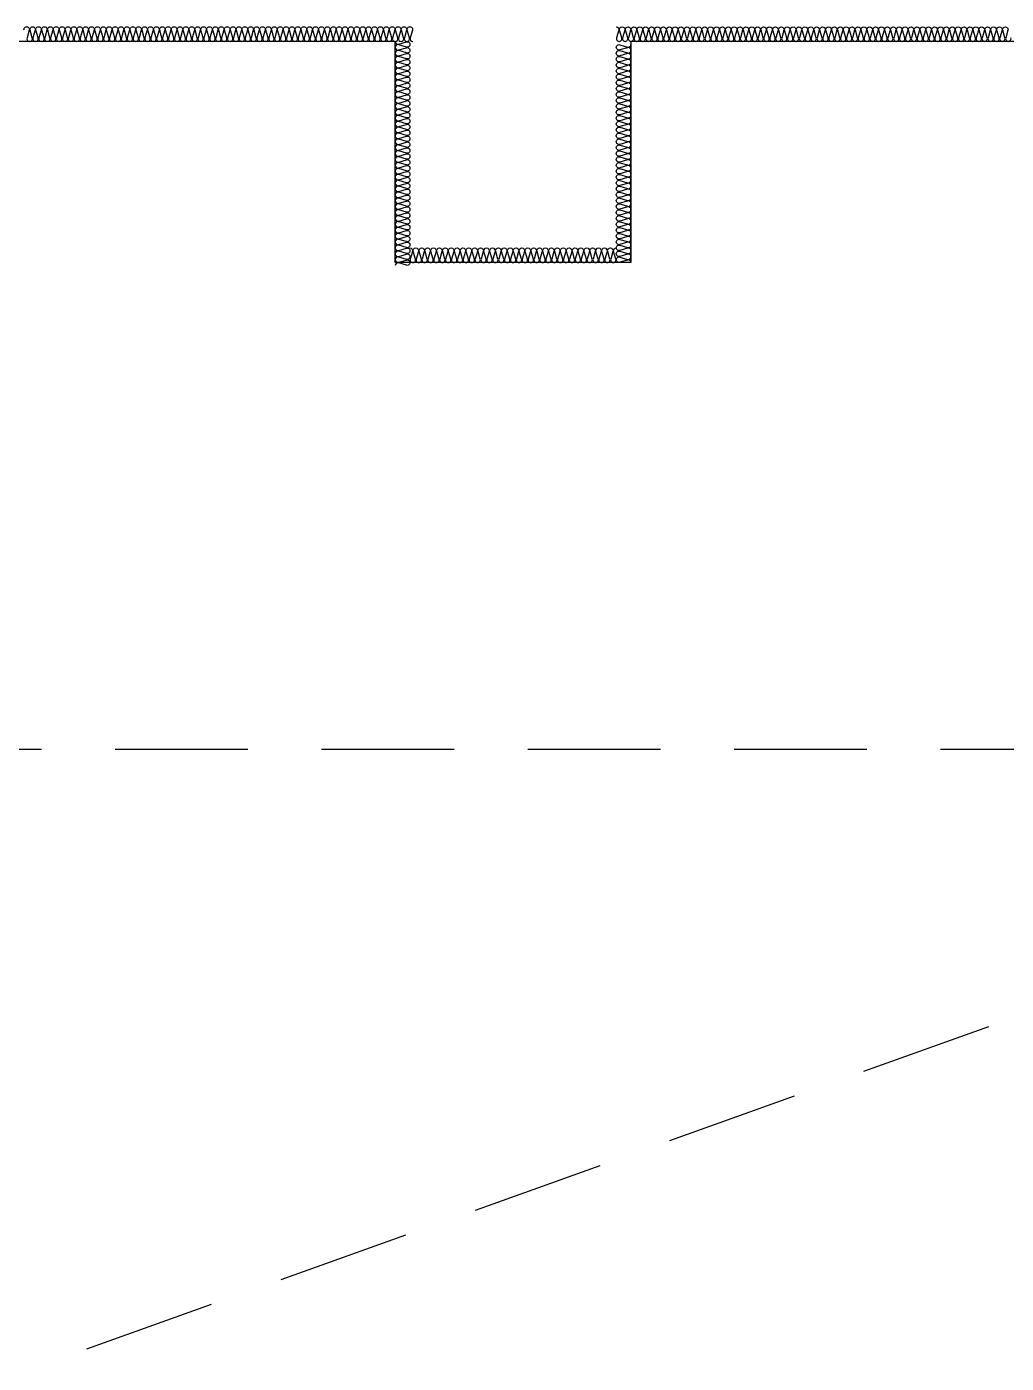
# Model space of a CAD drawing. Header units: millimetres. Extents: x 19868 to 801382, y -4805 to 85279.
# Drawn here: x 311088 to 314411, y 37446 to 41979 of the extents above; entities that cross this region are included whole.
import ezdxf

# ---------------------------------------------------------------- set-up
doc = ezdxf.new("R2010")
doc.units = ezdxf.units.MM
doc.header["$LTSCALE"] = 250
doc.linetypes.add('HID', pattern=[2.8, 1.8, -1])
doc.layers.add('A-ELE-8', color=8, linetype='Continuous')
doc.layers.add('ISL', color=251, linetype='Continuous')

# ---------------------------------------------------------------- blocks, each defined once
blk = doc.blocks.new('A$Cfc53eec5')
at = {"layer": 'A-ELE-8', "linetype": 'HID'}
blk.add_line((16100, 4600), (2100, -400), dxfattribs=at)
blk.add_lwpolyline([(16100, 4600), (16100, -400), (2100, -400), (2100, 4600)], close=True, dxfattribs=at)

msp = doc.modelspace()

# ---------------------------------------------------------------- linework, layer by layer
at = {"layer": 'ISL'}
for p, q in [((312338.2, 41928.9), (302038.2, 41928.9)), ((312338.2, 41178.9), (312338.2, 41928.9)), ((324238.2, 41928.9), (313138.2, 41928.9)), ((313138.2, 41928.9), (313138.2, 41178.9)), ((313138.2, 41178.9), (312338.2, 41178.9))]:
    msp.add_line(p, q, dxfattribs=at)
for points in [[(311079.4, 41966.8, -1.372593), (311097, 41966.8), (311089.4, 41941.1, 0.509267), (311098.2, 41928.9, 0.509267), (311107, 41941.1), (311099.4, 41966.8, -1.372593), (311117, 41966.8), (311109.4, 41941.1, 0.509267), (311118.2, 41928.9, 0.509267), (311127, 41941.1), (311119.4, 41966.8, -1.372593), (311137, 41966.8), (311129.4, 41941.1, 0.509267), (311138.2, 41928.9, 0.509267), (311147, 41941.1), (311139.4, 41966.8, -1.372593), (311157, 41966.8), (311149.4, 41941.1, 0.509267), (311158.2, 41928.9, 0.509267), (311167, 41941.1), (311159.4, 41966.8, -1.372593), (311177, 41966.8), (311169.4, 41941.1, 0.509267), (311178.2, 41928.9, 0.509267), (311187, 41941.1), (311179.4, 41966.8, -1.372593), (311197, 41966.8), (311189.4, 41941.1, 0.509267), (311198.2, 41928.9, 0.509267), (311207, 41941.1), (311199.4, 41966.8, -1.372593), (311217, 41966.8), (311209.4, 41941.1, 0.509267), (311218.2, 41928.9, 0.509267), (311227, 41941.1), (311219.4, 41966.8, -1.372593), (311237, 41966.8), (311229.4, 41941.1, 0.509267), (311238.2, 41928.9, 0.509267), (311247, 41941.1), (311239.4, 41966.8, -1.372593), (311257, 41966.8), (311249.4, 41941.1, 0.509267), (311258.2, 41928.9, 0.509267), (311267, 41941.1), (311259.4, 41966.8, -1.372593), (311277, 41966.8), (311269.4, 41941.1, 0.509267), (311278.2, 41928.9, 0.509267), (311287, 41941.1), (311279.4, 41966.8, -1.372593), (311297, 41966.8), (311289.4, 41941.1, 0.509267), (311298.2, 41928.9, 0.509267), (311307, 41941.1), (311299.4, 41966.8, -1.372593), (311317, 41966.8), (311309.4, 41941.1, 0.509267), (311318.2, 41928.9, 0.509267), (311327, 41941.1), (311319.4, 41966.8, -1.372593), (311337, 41966.8), (311329.4, 41941.1, 0.509267), (311338.2, 41928.9, 0.509267), (311347, 41941.1), (311339.4, 41966.8, -1.372593), (311357, 41966.8), (311349.4, 41941.1, 0.509267), (311358.2, 41928.9, 0.509267), (311367, 41941.1), (311359.4, 41966.8, -1.372593), (311377, 41966.8), (311369.4, 41941.1, 0.509267), (311378.2, 41928.9, 0.509267), (311387, 41941.1), (311379.4, 41966.8, -1.372593), (311397, 41966.8), (311389.4, 41941.1, 0.509267), (311398.2, 41928.9, 0.509267), (311407, 41941.1), (311399.4, 41966.8, -1.372593), (311417, 41966.8), (311409.4, 41941.1, 0.509267), (311418.2, 41928.9, 0.509267), (311427, 41941.1), (311419.4, 41966.8, -1.372593), (311437, 41966.8), (311429.4, 41941.1, 0.509267), (311438.2, 41928.9, 0.509267), (311447, 41941.1), (311439.4, 41966.8, -1.372593), (311457, 41966.8), (311449.4, 41941.1, 0.509267), (311458.2, 41928.9, 0.509267), (311467, 41941.1), (311459.4, 41966.8, -1.372593), (311477, 41966.8), (311469.4, 41941.1, 0.509267), (311478.2, 41928.9, 0.509267), (311487, 41941.1), (311479.4, 41966.8, -1.372593), (311497, 41966.8), (311489.4, 41941.1, 0.509267), (311498.2, 41928.9, 0.509267), (311507, 41941.1), (311499.4, 41966.8, -1.372593), (311517, 41966.8), (311509.4, 41941.1, 0.509267), (311518.2, 41928.9, 0.509267), (311527, 41941.1), (311519.4, 41966.8, -1.372593), (311537, 41966.8), (311529.4, 41941.1, 0.509267), (311538.2, 41928.9, 0.509267), (311547, 41941.1), (311539.4, 41966.8, -1.372593), (311557, 41966.8), (311549.4, 41941.1, 0.509267), (311558.2, 41928.9, 0.509267), (311567, 41941.1), (311559.4, 41966.8, -1.372593), (311577, 41966.8), (311569.4, 41941.1, 0.509267), (311578.2, 41928.9, 0.509267), (311587, 41941.1), (311579.4, 41966.8, -1.372593), (311597, 41966.8), (311589.4, 41941.1, 0.509267), (311598.2, 41928.9, 0.509267), (311607, 41941.1), (311599.4, 41966.8, -1.372593), (311617, 41966.8), (311609.4, 41941.1, 0.509267), (311618.2, 41928.9, 0.509267), (311627, 41941.1), (311619.4, 41966.8, -1.372593), (311637, 41966.8), (311629.4, 41941.1, 0.509267), (311638.2, 41928.9, 0.509267), (311647, 41941.1), (311639.4, 41966.8, -1.372593), (311657, 41966.8), (311649.4, 41941.1, 0.509267), (311658.2, 41928.9, 0.509267), (311667, 41941.1), (311659.4, 41966.8, -1.372593), (311677, 41966.8), (311669.4, 41941.1, 0.509267), (311678.2, 41928.9, 0.509267), (311687, 41941.1), (311679.4, 41966.8, -1.372593), (311697, 41966.8), (311689.4, 41941.1, 0.509267), (311698.2, 41928.9, 0.509267), (311707, 41941.1), (311699.4, 41966.8, -1.372593), (311717, 41966.8), (311709.4, 41941.1, 0.509267), (311718.2, 41928.9, 0.509267), (311727, 41941.1), (311719.4, 41966.8, -1.372593), (311737, 41966.8), (311729.4, 41941.1, 0.509267), (311738.2, 41928.9, 0.509267), (311747, 41941.1), (311739.4, 41966.8, -1.372593), (311757, 41966.8), (311749.4, 41941.1, 0.509267), (311758.2, 41928.9, 0.509267), (311767, 41941.1), (311759.4, 41966.8, -1.372593), (311777, 41966.8), (311769.4, 41941.1, 0.509267), (311778.2, 41928.9, 0.509267), (311787, 41941.1), (311779.4, 41966.8, -1.372593), (311797, 41966.8), (311789.4, 41941.1, 0.509267), (311798.2, 41928.9, 0.509267), (311807, 41941.1), (311799.4, 41966.8, -1.372593), (311817, 41966.8), (311809.4, 41941.1, 0.509267), (311818.2, 41928.9, 0.509267), (311827, 41941.1), (311819.4, 41966.8, -1.372593), (311837, 41966.8), (311829.4, 41941.1, 0.509267), (311838.2, 41928.9, 0.509267), (311847, 41941.1), (311839.4, 41966.8, -1.372593), (311857, 41966.8), (311849.4, 41941.1, 0.509267), (311858.2, 41928.9, 0.509267), (311867, 41941.1), (311859.4, 41966.8, -1.372593), (311877, 41966.8), (311869.4, 41941.1, 0.509267), (311878.2, 41928.9, 0.509267), (311887, 41941.1), (311879.4, 41966.8, -1.372593), (311897, 41966.8), (311889.4, 41941.1, 0.509267), (311898.2, 41928.9, 0.509267), (311907, 41941.1), (311899.4, 41966.8, -1.372593), (311917, 41966.8), (311909.4, 41941.1, 0.509267), (311918.2, 41928.9, 0.509267), (311927, 41941.1), (311919.4, 41966.8, -1.372593), (311937, 41966.8), (311929.4, 41941.1, 0.509267), (311938.2, 41928.9, 0.509267), (311947, 41941.1), (311939.4, 41966.8, -1.372593), (311957, 41966.8), (311949.4, 41941.1, 0.509267), (311958.2, 41928.9, 0.509267), (311967, 41941.1), (311959.4, 41966.8, -1.372593), (311977, 41966.8), (311969.4, 41941.1, 0.509267), (311978.2, 41928.9, 0.509267), (311987, 41941.1), (311979.4, 41966.8, -1.372593), (311997, 41966.8), (311989.4, 41941.1, 0.509267), (311998.2, 41928.9, 0.509267), (312007, 41941.1), (311999.4, 41966.8, -1.372593), (312017, 41966.8), (312009.4, 41941.1, 0.509267), (312018.2, 41928.9, 0.509267), (312027, 41941.1), (312019.4, 41966.8, -1.372593), (312037, 41966.8), (312029.4, 41941.1, 0.509267), (312038.2, 41928.9, 0.509267), (312047, 41941.1), (312039.4, 41966.8, -1.372593), (312057, 41966.8), (312049.4, 41941.1, 0.509267), (312058.2, 41928.9, 0.509267), (312067, 41941.1), (312059.4, 41966.8, -1.372593), (312077, 41966.8), (312069.4, 41941.1, 0.509267), (312078.2, 41928.9, 0.509267), (312087, 41941.1), (312079.4, 41966.8, -1.372593), (312097, 41966.8), (312089.4, 41941.1, 0.509267), (312098.2, 41928.9, 0.509267), (312107, 41941.1), (312099.4, 41966.8, -1.372593), (312117, 41966.8), (312109.4, 41941.1, 0.509267), (312118.2, 41928.9, 0.509267), (312127, 41941.1), (312119.4, 41966.8, -1.372593), (312137, 41966.8), (312129.4, 41941.1, 0.509267), (312138.2, 41928.9, 0.509267), (312147, 41941.1), (312139.4, 41966.8, -1.372593), (312157, 41966.8), (312149.4, 41941.1, 0.509267), (312158.2, 41928.9, 0.509267), (312167, 41941.1), (312159.4, 41966.8, -1.372593), (312177, 41966.8), (312169.4, 41941.1, 0.509267), (312178.2, 41928.9, 0.509267), (312187, 41941.1), (312179.4, 41966.8, -1.372593), (312197, 41966.8), (312189.4, 41941.1, 0.509267), (312198.2, 41928.9, 0.509267), (312207, 41941.1), (312199.4, 41966.8, -1.372593), (312217, 41966.8), (312209.4, 41941.1, 0.509267), (312218.2, 41928.9, 0.509267), (312227, 41941.1), (312219.4, 41966.8, -1.372593), (312237, 41966.8), (312229.4, 41941.1, 0.509267), (312238.2, 41928.9, 0.509267), (312247, 41941.1), (312239.4, 41966.8, -1.372593), (312257, 41966.8), (312249.4, 41941.1, 0.509267), (312258.2, 41928.9, 0.509267), (312267, 41941.1), (312259.4, 41966.8, -1.372593), (312277, 41966.8), (312269.4, 41941.1, 0.509267), (312278.2, 41928.9, 0.509267), (312287, 41941.1), (312279.4, 41966.8, -1.372593), (312297, 41966.8), (312289.4, 41941.1, 0.509267), (312298.2, 41928.9, 0.509267), (312307, 41941.1), (312299.4, 41966.8, -1.372593), (312317, 41966.8), (312309.4, 41941.1, 0.509267), (312318.2, 41928.9, 0.509267), (312327, 41941.1), (312319.4, 41966.8, -1.372593), (312337, 41966.8), (312329.4, 41941.1, 0.509267), (312338.2, 41928.9, 0.509267), (312347, 41941.1), (312339.4, 41966.8, -1.372593), (312357, 41966.8), (312349.4, 41941.1, 0.509267), (312358.2, 41928.9, 0.509267), (312367, 41941.1), (312359.4, 41966.8, -1.372593), (312377, 41966.8), (312369.4, 41941.1, 0.509267), (312378.2, 41928.9, 0.509267), (312387, 41941.1), (312379.4, 41966.8, -1.372593), (312397, 41966.8), (312389.4, 41941.1, 0.509267), (312398.2, 41928.9)], [(313088.2, 41978.9, -0.509267), (313097, 41966.8), (313089.4, 41941.1, 1.372593), (313107, 41941.1), (313099.4, 41966.8, -0.509267), (313108.2, 41978.9, -0.509267), (313117, 41966.8), (313109.4, 41941.1, 1.372593), (313127, 41941.1), (313119.4, 41966.8, -0.509267), (313128.2, 41978.9, -0.509267), (313137, 41966.8), (313129.4, 41941.1, 1.372593), (313147, 41941.1), (313139.4, 41966.8, -0.509267), (313148.2, 41978.9, -0.509267), (313157, 41966.8), (313149.4, 41941.1, 1.372593), (313167, 41941.1), (313159.4, 41966.8, -0.509267), (313168.2, 41978.9, -0.509267), (313177, 41966.8), (313169.4, 41941.1, 1.372593), (313187, 41941.1), (313179.4, 41966.8, -0.509267), (313188.2, 41978.9, -0.509267), (313197, 41966.8), (313189.4, 41941.1, 1.372593), (313207, 41941.1), (313199.4, 41966.8, -0.509267), (313208.2, 41978.9, -0.509267), (313217, 41966.8), (313209.4, 41941.1, 1.372593), (313227, 41941.1), (313219.4, 41966.8, -0.509267), (313228.2, 41978.9, -0.509267), (313237, 41966.8), (313229.4, 41941.1, 1.372593), (313247, 41941.1), (313239.4, 41966.8, -0.509267), (313248.2, 41978.9, -0.509267), (313257, 41966.8), (313249.4, 41941.1, 1.372593), (313267, 41941.1), (313259.4, 41966.8, -0.509267), (313268.2, 41978.9, -0.509267), (313277, 41966.8), (313269.4, 41941.1, 1.372593), (313287, 41941.1), (313279.4, 41966.8, -0.509267), (313288.2, 41978.9, -0.509267), (313297, 41966.8), (313289.4, 41941.1, 1.372593), (313307, 41941.1), (313299.4, 41966.8, -0.509267), (313308.2, 41978.9, -0.509267), (313317, 41966.8), (313309.4, 41941.1, 1.372593), (313327, 41941.1), (313319.4, 41966.8, -0.509267), (313328.2, 41978.9, -0.509267), (313337, 41966.8), (313329.4, 41941.1, 1.372593), (313347, 41941.1), (313339.4, 41966.8, -0.509267), (313348.2, 41978.9, -0.509267), (313357, 41966.8), (313349.4, 41941.1, 1.372593), (313367, 41941.1), (313359.4, 41966.8, -0.509267), (313368.2, 41978.9, -0.509267), (313377, 41966.8), (313369.4, 41941.1, 1.372593), (313387, 41941.1), (313379.4, 41966.8, -0.509267), (313388.2, 41978.9, -0.509267), (313397, 41966.8), (313389.4, 41941.1, 1.372593), (313407, 41941.1), (313399.4, 41966.8, -0.509267), (313408.2, 41978.9, -0.509267), (313417, 41966.8), (313409.4, 41941.1, 1.372593), (313427, 41941.1), (313419.4, 41966.8, -0.509267), (313428.2, 41978.9, -0.509267), (313437, 41966.8), (313429.4, 41941.1, 1.372593), (313447, 41941.1), (313439.4, 41966.8, -0.509267), (313448.2, 41978.9, -0.509267), (313457, 41966.8), (313449.4, 41941.1, 1.372593), (313467, 41941.1), (313459.4, 41966.8, -0.509267), (313468.2, 41978.9, -0.509267), (313477, 41966.8), (313469.4, 41941.1, 1.372593), (313487, 41941.1), (313479.4, 41966.8, -0.509267), (313488.2, 41978.9, -0.509267), (313497, 41966.8), (313489.4, 41941.1, 1.372593), (313507, 41941.1), (313499.4, 41966.8, -0.509267), (313508.2, 41978.9, -0.509267), (313517, 41966.8), (313509.4, 41941.1, 1.372593), (313527, 41941.1), (313519.4, 41966.8, -0.509267), (313528.2, 41978.9, -0.509267), (313537, 41966.8), (313529.4, 41941.1, 1.372593), (313547, 41941.1), (313539.4, 41966.8, -0.509267), (313548.2, 41978.9, -0.509267), (313557, 41966.8), (313549.4, 41941.1, 1.372593), (313567, 41941.1), (313559.4, 41966.8, -0.509267), (313568.2, 41978.9, -0.509267), (313577, 41966.8), (313569.4, 41941.1, 1.372593), (313587, 41941.1), (313579.4, 41966.8, -0.509267), (313588.2, 41978.9, -0.509267), (313597, 41966.8), (313589.4, 41941.1, 1.372593), (313607, 41941.1), (313599.4, 41966.8, -0.509267), (313608.2, 41978.9, -0.509267), (313617, 41966.8), (313609.4, 41941.1, 1.372593), (313627, 41941.1), (313619.4, 41966.8, -0.509267), (313628.2, 41978.9, -0.509267), (313637, 41966.8), (313629.4, 41941.1, 1.372593), (313647, 41941.1), (313639.4, 41966.8, -0.509267), (313648.2, 41978.9, -0.509267), (313657, 41966.8), (313649.4, 41941.1, 1.372593), (313667, 41941.1), (313659.4, 41966.8, -0.509267), (313668.2, 41978.9, -0.509267), (313677, 41966.8), (313669.4, 41941.1, 1.372593), (313687, 41941.1), (313679.4, 41966.8, -0.509267), (313688.2, 41978.9, -0.509267), (313697, 41966.8), (313689.4, 41941.1, 1.372593), (313707, 41941.1), (313699.4, 41966.8, -0.509267), (313708.2, 41978.9, -0.509267), (313717, 41966.8), (313709.4, 41941.1, 1.372593), (313727, 41941.1), (313719.4, 41966.8, -0.509267), (313728.2, 41978.9, -0.509267), (313737, 41966.8), (313729.4, 41941.1, 1.372593), (313747, 41941.1), (313739.4, 41966.8, -0.509267), (313748.2, 41978.9, -0.509267), (313757, 41966.8), (313749.4, 41941.1, 1.372593), (313767, 41941.1), (313759.4, 41966.8, -0.509267), (313768.2, 41978.9, -0.509267), (313777, 41966.8), (313769.4, 41941.1, 1.372593), (313787, 41941.1), (313779.4, 41966.8, -0.509267), (313788.2, 41978.9, -0.509267), (313797, 41966.8), (313789.4, 41941.1, 1.372593), (313807, 41941.1), (313799.4, 41966.8, -0.509267), (313808.2, 41978.9, -0.509267), (313817, 41966.8), (313809.4, 41941.1, 1.372593), (313827, 41941.1), (313819.4, 41966.8, -0.509267), (313828.2, 41978.9, -0.509267), (313837, 41966.8), (313829.4, 41941.1, 1.372593), (313847, 41941.1), (313839.4, 41966.8, -0.509267), (313848.2, 41978.9, -0.509267), (313857, 41966.8), (313849.4, 41941.1, 1.372593), (313867, 41941.1), (313859.4, 41966.8, -0.509267), (313868.2, 41978.9, -0.509267), (313877, 41966.8), (313869.4, 41941.1, 1.372593), (313887, 41941.1), (313879.4, 41966.8, -0.509267), (313888.2, 41978.9, -0.509267), (313897, 41966.8), (313889.4, 41941.1, 1.372593), (313907, 41941.1), (313899.4, 41966.8, -0.509267), (313908.2, 41978.9, -0.509267), (313917, 41966.8), (313909.4, 41941.1, 1.372593), (313927, 41941.1), (313919.4, 41966.8, -0.509267), (313928.2, 41978.9, -0.509267), (313937, 41966.8), (313929.4, 41941.1, 1.372593), (313947, 41941.1), (313939.4, 41966.8, -0.509267), (313948.2, 41978.9, -0.509267), (313957, 41966.8), (313949.4, 41941.1, 1.372593), (313967, 41941.1), (313959.4, 41966.8, -0.509267), (313968.2, 41978.9, -0.509267), (313977, 41966.8), (313969.4, 41941.1, 1.372593), (313987, 41941.1), (313979.4, 41966.8, -0.509267), (313988.2, 41978.9, -0.509267), (313997, 41966.8), (313989.4, 41941.1, 1.372593), (314007, 41941.1), (313999.4, 41966.8, -0.509267), (314008.2, 41978.9, -0.509267), (314017, 41966.8), (314009.4, 41941.1, 1.372593), (314027, 41941.1), (314019.4, 41966.8, -0.509267), (314028.2, 41978.9, -0.509267), (314037, 41966.8), (314029.4, 41941.1, 1.372593), (314047, 41941.1), (314039.4, 41966.8, -0.509267), (314048.2, 41978.9, -0.509267), (314057, 41966.8), (314049.4, 41941.1, 1.372593), (314067, 41941.1), (314059.4, 41966.8, -0.509267), (314068.2, 41978.9, -0.509267), (314077, 41966.8), (314069.4, 41941.1, 1.372593), (314087, 41941.1), (314079.4, 41966.8, -0.509267), (314088.2, 41978.9, -0.509267), (314097, 41966.8), (314089.4, 41941.1, 1.372593), (314107, 41941.1), (314099.4, 41966.8, -0.509267), (314108.2, 41978.9, -0.509267), (314117, 41966.8), (314109.4, 41941.1, 1.372593), (314127, 41941.1), (314119.4, 41966.8, -0.509267), (314128.2, 41978.9, -0.509267), (314137, 41966.8), (314129.4, 41941.1, 1.372593), (314147, 41941.1), (314139.4, 41966.8, -0.509267), (314148.2, 41978.9, -0.509267), (314157, 41966.8), (314149.4, 41941.1, 1.372593), (314167, 41941.1), (314159.4, 41966.8, -0.509267), (314168.2, 41978.9, -0.509267), (314177, 41966.8), (314169.4, 41941.1, 1.372593), (314187, 41941.1), (314179.4, 41966.8, -0.509267), (314188.2, 41978.9, -0.509267), (314197, 41966.8), (314189.4, 41941.1, 1.372593), (314207, 41941.1), (314199.4, 41966.8, -0.509267), (314208.2, 41978.9, -0.509267), (314217, 41966.8), (314209.4, 41941.1, 1.372593), (314227, 41941.1), (314219.4, 41966.8, -0.509267), (314228.2, 41978.9, -0.509267), (314237, 41966.8), (314229.4, 41941.1, 1.372593), (314247, 41941.1), (314239.4, 41966.8, -0.509267), (314248.2, 41978.9, -0.509267), (314257, 41966.8), (314249.4, 41941.1, 1.372593), (314267, 41941.1), (314259.4, 41966.8, -0.509267), (314268.2, 41978.9, -0.509267), (314277, 41966.8), (314269.4, 41941.1, 1.372593), (314287, 41941.1), (314279.4, 41966.8, -0.509267), (314288.2, 41978.9, -0.509267), (314297, 41966.8), (314289.4, 41941.1, 1.372593), (314307, 41941.1), (314299.4, 41966.8, -0.509267), (314308.2, 41978.9, -0.509267), (314317, 41966.8), (314309.4, 41941.1, 1.372593), (314327, 41941.1), (314319.4, 41966.8, -0.509267), (314328.2, 41978.9, -0.509267), (314337, 41966.8), (314329.4, 41941.1, 1.372593), (314347, 41941.1), (314339.4, 41966.8, -0.509267), (314348.2, 41978.9, -0.509267), (314357, 41966.8), (314349.4, 41941.1, 1.372593), (314367, 41941.1), (314359.4, 41966.8, -0.509267), (314368.2, 41978.9, -0.509267), (314377, 41966.8), (314369.4, 41941.1, 1.372593), (314387, 41941.1), (314379.4, 41966.8, -0.509267), (314388.2, 41978.9, -0.509267), (314397, 41966.8), (314389.4, 41941.1, 1.372593), (314407, 41941.1), (314399.4, 41966.8, -0.509267), (314408.2, 41978.9, -0.509267), (314417, 41966.8), (314409.4, 41941.1, 1.372593), (314427, 41941.1)], [(312338.2, 41928.9, 0.509267), (312350.3, 41920.1), (312376.1, 41927.8, -1.372593), (312376.1, 41910.1), (312350.3, 41917.8, 0.509267), (312338.2, 41908.9, 0.509267), (312350.3, 41900.1), (312376.1, 41907.8, -1.372593), (312376.1, 41890.1), (312350.3, 41897.8, 0.509267), (312338.2, 41888.9, 0.509267), (312350.3, 41880.1), (312376.1, 41887.8, -1.372593), (312376.1, 41870.1), (312350.3, 41877.8, 0.509267), (312338.2, 41868.9, 0.509267), (312350.3, 41860.1), (312376.1, 41867.8, -1.372593), (312376.1, 41850.1), (312350.3, 41857.8, 0.509267), (312338.2, 41848.9, 0.509267), (312350.3, 41840.1), (312376.1, 41847.8, -1.372593), (312376.1, 41830.1), (312350.3, 41837.8, 0.509267), (312338.2, 41828.9, 0.509267), (312350.3, 41820.1), (312376.1, 41827.8, -1.372593), (312376.1, 41810.1), (312350.3, 41817.8, 0.509267), (312338.2, 41808.9, 0.509267), (312350.3, 41800.1), (312376.1, 41807.8, -1.372593), (312376.1, 41790.1), (312350.3, 41797.8, 0.509267), (312338.2, 41788.9, 0.509267), (312350.3, 41780.1), (312376.1, 41787.8, -1.372593), (312376.1, 41770.1), (312350.3, 41777.8, 0.509267), (312338.2, 41768.9, 0.509267), (312350.3, 41760.1), (312376.1, 41767.8, -1.372593), (312376.1, 41750.1), (312350.3, 41757.8, 0.509267), (312338.2, 41748.9, 0.509267), (312350.3, 41740.1), (312376.1, 41747.8, -1.372593), (312376.1, 41730.1), (312350.3, 41737.8, 0.509267), (312338.2, 41728.9, 0.509267), (312350.3, 41720.1), (312376.1, 41727.8, -1.372593), (312376.1, 41710.1), (312350.3, 41717.8, 0.509267), (312338.2, 41708.9, 0.509267), (312350.3, 41700.1), (312376.1, 41707.8, -1.372593), (312376.1, 41690.1), (312350.3, 41697.8, 0.509267), (312338.2, 41688.9, 0.509267), (312350.3, 41680.1), (312376.1, 41687.8, -1.372593), (312376.1, 41670.1), (312350.3, 41677.8, 0.509267), (312338.2, 41668.9, 0.509267), (312350.3, 41660.1), (312376.1, 41667.8, -1.372593), (312376.1, 41650.1), (312350.3, 41657.8, 0.509267), (312338.2, 41648.9, 0.509267), (312350.3, 41640.1), (312376.1, 41647.8, -1.372593), (312376.1, 41630.1), (312350.3, 41637.8, 0.509267), (312338.2, 41628.9, 0.509267), (312350.3, 41620.1), (312376.1, 41627.8, -1.372593), (312376.1, 41610.1), (312350.3, 41617.8, 0.509267), (312338.2, 41608.9, 0.509267), (312350.3, 41600.1), (312376.1, 41607.8, -1.372593), (312376.1, 41590.1), (312350.3, 41597.8, 0.509267), (312338.2, 41588.9, 0.509267), (312350.3, 41580.1), (312376.1, 41587.8, -1.372593), (312376.1, 41570.1), (312350.3, 41577.8, 0.509267), (312338.2, 41568.9, 0.509267), (312350.3, 41560.1), (312376.1, 41567.8, -1.372593), (312376.1, 41550.1), (312350.3, 41557.8, 0.509267), (312338.2, 41548.9, 0.509267), (312350.3, 41540.1), (312376.1, 41547.8, -1.372593), (312376.1, 41530.1), (312350.3, 41537.8, 0.509267), (312338.2, 41528.9, 0.509267), (312350.3, 41520.1), (312376.1, 41527.8, -1.372593), (312376.1, 41510.1), (312350.3, 41517.8, 0.509267), (312338.2, 41508.9, 0.509267), (312350.3, 41500.1), (312376.1, 41507.8, -1.372593), (312376.1, 41490.1), (312350.3, 41497.8, 0.509267), (312338.2, 41488.9, 0.509267), (312350.3, 41480.1), (312376.1, 41487.8, -1.372593), (312376.1, 41470.1), (312350.3, 41477.8, 0.509267), (312338.2, 41468.9, 0.509267), (312350.3, 41460.1), (312376.1, 41467.8, -1.372593), (312376.1, 41450.1), (312350.3, 41457.8, 0.509267), (312338.2, 41448.9, 0.509267), (312350.3, 41440.1), (312376.1, 41447.8, -1.372593), (312376.1, 41430.1), (312350.3, 41437.8, 0.509267), (312338.2, 41428.9, 0.509267), (312350.3, 41420.1), (312376.1, 41427.8, -1.372593), (312376.1, 41410.1), (312350.3, 41417.8, 0.509267), (312338.2, 41408.9, 0.509267), (312350.3, 41400.1), (312376.1, 41407.8, -1.372593), (312376.1, 41390.1), (312350.3, 41397.8, 0.509267), (312338.2, 41388.9, 0.509267), (312350.3, 41380.1), (312376.1, 41387.8, -1.372593), (312376.1, 41370.1), (312350.3, 41377.8, 0.509267), (312338.2, 41368.9, 0.509267), (312350.3, 41360.1), (312376.1, 41367.8, -1.372593), (312376.1, 41350.1), (312350.3, 41357.8, 0.509267), (312338.2, 41348.9, 0.509267), (312350.3, 41340.1), (312376.1, 41347.8, -1.372593), (312376.1, 41330.1), (312350.3, 41337.8, 0.509267), (312338.2, 41328.9, 0.509267), (312350.3, 41320.1), (312376.1, 41327.8, -1.372593), (312376.1, 41310.1), (312350.3, 41317.8, 0.509267), (312338.2, 41308.9, 0.509267), (312350.3, 41300.1), (312376.1, 41307.8, -1.372593), (312376.1, 41290.1), (312350.3, 41297.8, 0.509267), (312338.2, 41288.9, 0.509267), (312350.3, 41280.1), (312376.1, 41287.8, -1.372593), (312376.1, 41270.1), (312350.3, 41277.8, 0.509267), (312338.2, 41268.9, 0.509267), (312350.3, 41260.1), (312376.1, 41267.8, -1.372593), (312376.1, 41250.1), (312350.3, 41257.8, 0.509267), (312338.2, 41248.9, 0.509267), (312350.3, 41240.1), (312376.1, 41247.8, -1.372593), (312376.1, 41230.1), (312350.3, 41237.8, 0.509267), (312338.2, 41228.9, 0.509267), (312350.3, 41220.1), (312376.1, 41227.8, -1.372593), (312376.1, 41210.1), (312350.3, 41217.8, 0.509267), (312338.2, 41208.9, 0.509267), (312350.3, 41200.1), (312376.1, 41207.8, -1.372593), (312376.1, 41190.1), (312350.3, 41197.8, 0.509267), (312338.2, 41188.9, 0.509267), (312350.3, 41180.1), (312376.1, 41187.8, -1.372593), (312376.1, 41170.1), (312350.3, 41177.8, 0.509267), (312338.2, 41168.9)], [(313138.2, 41178.9, 0.509267), (313126.1, 41187.8), (313100.3, 41180.1, -1.372593), (313100.3, 41197.8), (313126.1, 41190.1, 0.509267), (313138.2, 41198.9, 0.509267), (313126.1, 41207.8), (313100.3, 41200.1, -1.372593), (313100.3, 41217.8), (313126.1, 41210.1, 0.509267), (313138.2, 41218.9, 0.509267), (313126.1, 41227.8), (313100.3, 41220.1, -1.372593), (313100.3, 41237.8), (313126.1, 41230.1, 0.509267), (313138.2, 41238.9, 0.509267), (313126.1, 41247.8), (313100.3, 41240.1, -1.372593), (313100.3, 41257.8), (313126.1, 41250.1, 0.509267), (313138.2, 41258.9, 0.509267), (313126.1, 41267.8), (313100.3, 41260.1, -1.372593), (313100.3, 41277.8), (313126.1, 41270.1, 0.509267), (313138.2, 41278.9, 0.509267), (313126.1, 41287.8), (313100.3, 41280.1, -1.372593), (313100.3, 41297.8), (313126.1, 41290.1, 0.509267), (313138.2, 41298.9, 0.509267), (313126.1, 41307.8), (313100.3, 41300.1, -1.372593), (313100.3, 41317.8), (313126.1, 41310.1, 0.509267), (313138.2, 41318.9, 0.509267), (313126.1, 41327.8), (313100.3, 41320.1, -1.372593), (313100.3, 41337.8), (313126.1, 41330.1, 0.509267), (313138.2, 41338.9, 0.509267), (313126.1, 41347.8), (313100.3, 41340.1, -1.372593), (313100.3, 41357.8), (313126.1, 41350.1, 0.509267), (313138.2, 41358.9, 0.509267), (313126.1, 41367.8), (313100.3, 41360.1, -1.372593), (313100.3, 41377.8), (313126.1, 41370.1, 0.509267), (313138.2, 41378.9, 0.509267), (313126.1, 41387.8), (313100.3, 41380.1, -1.372593), (313100.3, 41397.8), (313126.1, 41390.1, 0.509267), (313138.2, 41398.9, 0.509267), (313126.1, 41407.8), (313100.3, 41400.1, -1.372593), (313100.3, 41417.8), (313126.1, 41410.1, 0.509267), (313138.2, 41418.9, 0.509267), (313126.1, 41427.8), (313100.3, 41420.1, -1.372593), (313100.3, 41437.8), (313126.1, 41430.1, 0.509267), (313138.2, 41438.9, 0.509267), (313126.1, 41447.8), (313100.3, 41440.1, -1.372593), (313100.3, 41457.8), (313126.1, 41450.1, 0.509267), (313138.2, 41458.9, 0.509267), (313126.1, 41467.8), (313100.3, 41460.1, -1.372593), (313100.3, 41477.8), (313126.1, 41470.1, 0.509267), (313138.2, 41478.9, 0.509267), (313126.1, 41487.8), (313100.3, 41480.1, -1.372593), (313100.3, 41497.8), (313126.1, 41490.1, 0.509267), (313138.2, 41498.9, 0.509267), (313126.1, 41507.8), (313100.3, 41500.1, -1.372593), (313100.3, 41517.8), (313126.1, 41510.1, 0.509267), (313138.2, 41518.9, 0.509267), (313126.1, 41527.8), (313100.3, 41520.1, -1.372593), (313100.3, 41537.8), (313126.1, 41530.1, 0.509267), (313138.2, 41538.9, 0.509267), (313126.1, 41547.8), (313100.3, 41540.1, -1.372593), (313100.3, 41557.8), (313126.1, 41550.1, 0.509267), (313138.2, 41558.9, 0.509267), (313126.1, 41567.8), (313100.3, 41560.1, -1.372593), (313100.3, 41577.8), (313126.1, 41570.1, 0.509267), (313138.2, 41578.9, 0.509267), (313126.1, 41587.8), (313100.3, 41580.1, -1.372593), (313100.3, 41597.8), (313126.1, 41590.1, 0.509267), (313138.2, 41598.9, 0.509267), (313126.1, 41607.8), (313100.3, 41600.1, -1.372593), (313100.3, 41617.8), (313126.1, 41610.1, 0.509267), (313138.2, 41618.9, 0.509267), (313126.1, 41627.8), (313100.3, 41620.1, -1.372593), (313100.3, 41637.8), (313126.1, 41630.1, 0.509267), (313138.2, 41638.9, 0.509267), (313126.1, 41647.8), (313100.3, 41640.1, -1.372593), (313100.3, 41657.8), (313126.1, 41650.1, 0.509267), (313138.2, 41658.9, 0.509267), (313126.1, 41667.8), (313100.3, 41660.1, -1.372593), (313100.3, 41677.8), (313126.1, 41670.1, 0.509267), (313138.2, 41678.9, 0.509267), (313126.1, 41687.8), (313100.3, 41680.1, -1.372593), (313100.3, 41697.8), (313126.1, 41690.1, 0.509267), (313138.2, 41698.9, 0.509267), (313126.1, 41707.8), (313100.3, 41700.1, -1.372593), (313100.3, 41717.8), (313126.1, 41710.1, 0.509267), (313138.2, 41718.9, 0.509267), (313126.1, 41727.8), (313100.3, 41720.1, -1.372593), (313100.3, 41737.8), (313126.1, 41730.1, 0.509267), (313138.2, 41738.9, 0.509267), (313126.1, 41747.8), (313100.3, 41740.1, -1.372593), (313100.3, 41757.8), (313126.1, 41750.1, 0.509267), (313138.2, 41758.9, 0.509267), (313126.1, 41767.8), (313100.3, 41760.1, -1.372593), (313100.3, 41777.8), (313126.1, 41770.1, 0.509267), (313138.2, 41778.9, 0.509267), (313126.1, 41787.8), (313100.3, 41780.1, -1.372593), (313100.3, 41797.8), (313126.1, 41790.1, 0.509267), (313138.2, 41798.9, 0.509267), (313126.1, 41807.8), (313100.3, 41800.1, -1.372593), (313100.3, 41817.8), (313126.1, 41810.1, 0.509267), (313138.2, 41818.9, 0.509267), (313126.1, 41827.8), (313100.3, 41820.1, -1.372593), (313100.3, 41837.8), (313126.1, 41830.1, 0.509267), (313138.2, 41838.9, 0.509267), (313126.1, 41847.8), (313100.3, 41840.1, -1.372593), (313100.3, 41857.8), (313126.1, 41850.1, 0.509267), (313138.2, 41858.9, 0.509267), (313126.1, 41867.8), (313100.3, 41860.1, -1.372593), (313100.3, 41877.8), (313126.1, 41870.1, 0.509267), (313138.2, 41878.9, 0.509267), (313126.1, 41887.8), (313100.3, 41880.1, -1.372593), (313100.3, 41897.8), (313126.1, 41890.1, 0.509267), (313138.2, 41898.9, 0.509267), (313126.1, 41907.8), (313100.3, 41900.1, -1.372593), (313100.3, 41917.8), (313126.1, 41910.1, 0.509267), (313138.2, 41918.9)], [(312388.2, 41228.9, -0.509267), (312397, 41216.8), (312389.4, 41191.1, 1.372593), (312407, 41191.1), (312399.4, 41216.8, -0.509267), (312408.2, 41228.9, -0.509267), (312417, 41216.8), (312409.4, 41191.1, 1.372593), (312427, 41191.1), (312419.4, 41216.8, -0.509267), (312428.2, 41228.9, -0.509267), (312437, 41216.8), (312429.4, 41191.1, 1.372593), (312447, 41191.1), (312439.4, 41216.8, -0.509267), (312448.2, 41228.9, -0.509267), (312457, 41216.8), (312449.4, 41191.1, 1.372593), (312467, 41191.1), (312459.4, 41216.8, -0.509267), (312468.2, 41228.9, -0.509267), (312477, 41216.8), (312469.4, 41191.1, 1.372593), (312487, 41191.1), (312479.4, 41216.8, -0.509267), (312488.2, 41228.9, -0.509267), (312497, 41216.8), (312489.4, 41191.1, 1.372593), (312507, 41191.1), (312499.4, 41216.8, -0.509267), (312508.2, 41228.9, -0.509267), (312517, 41216.8), (312509.4, 41191.1, 1.372593), (312527, 41191.1), (312519.4, 41216.8, -0.509267), (312528.2, 41228.9, -0.509267), (312537, 41216.8), (312529.4, 41191.1, 1.372593), (312547, 41191.1), (312539.4, 41216.8, -0.509267), (312548.2, 41228.9, -0.509267), (312557, 41216.8), (312549.4, 41191.1, 1.372593), (312567, 41191.1), (312559.4, 41216.8, -0.509267), (312568.2, 41228.9, -0.509267), (312577, 41216.8), (312569.4, 41191.1, 1.372593), (312587, 41191.1), (312579.4, 41216.8, -0.509267), (312588.2, 41228.9, -0.509267), (312597, 41216.8), (312589.4, 41191.1, 1.372593), (312607, 41191.1), (312599.4, 41216.8, -0.509267), (312608.2, 41228.9, -0.509267), (312617, 41216.8), (312609.4, 41191.1, 1.372593), (312627, 41191.1), (312619.4, 41216.8, -0.509267), (312628.2, 41228.9, -0.509267), (312637, 41216.8), (312629.4, 41191.1, 1.372593), (312647, 41191.1), (312639.4, 41216.8, -0.509267), (312648.2, 41228.9, -0.509267), (312657, 41216.8), (312649.4, 41191.1, 1.372593), (312667, 41191.1), (312659.4, 41216.8, -0.509267), (312668.2, 41228.9, -0.509267), (312677, 41216.8), (312669.4, 41191.1, 1.372593), (312687, 41191.1), (312679.4, 41216.8, -0.509267), (312688.2, 41228.9, -0.509267), (312697, 41216.8), (312689.4, 41191.1, 1.372593), (312707, 41191.1), (312699.4, 41216.8, -0.509267), (312708.2, 41228.9, -0.509267), (312717, 41216.8), (312709.4, 41191.1, 1.372593), (312727, 41191.1), (312719.4, 41216.8, -0.509267), (312728.2, 41228.9, -0.509267), (312737, 41216.8), (312729.4, 41191.1, 1.372593), (312747, 41191.1), (312739.4, 41216.8, -0.509267), (312748.2, 41228.9, -0.509267), (312757, 41216.8), (312749.4, 41191.1, 1.372593), (312767, 41191.1), (312759.4, 41216.8, -0.509267), (312768.2, 41228.9, -0.509267), (312777, 41216.8), (312769.4, 41191.1, 1.372593), (312787, 41191.1), (312779.4, 41216.8, -0.509267), (312788.2, 41228.9, -0.509267), (312797, 41216.8), (312789.4, 41191.1, 1.372593), (312807, 41191.1), (312799.4, 41216.8, -0.509267), (312808.2, 41228.9, -0.509267), (312817, 41216.8), (312809.4, 41191.1, 1.372593), (312827, 41191.1), (312819.4, 41216.8, -0.509267), (312828.2, 41228.9, -0.509267), (312837, 41216.8), (312829.4, 41191.1, 1.372593), (312847, 41191.1), (312839.4, 41216.8, -0.509267), (312848.2, 41228.9, -0.509267), (312857, 41216.8), (312849.4, 41191.1, 1.372593), (312867, 41191.1), (312859.4, 41216.8, -0.509267), (312868.2, 41228.9, -0.509267), (312877, 41216.8), (312869.4, 41191.1, 1.372593), (312887, 41191.1), (312879.4, 41216.8, -0.509267), (312888.2, 41228.9, -0.509267), (312897, 41216.8), (312889.4, 41191.1, 1.372593), (312907, 41191.1), (312899.4, 41216.8, -0.509267), (312908.2, 41228.9, -0.509267), (312917, 41216.8), (312909.4, 41191.1, 1.372593), (312927, 41191.1), (312919.4, 41216.8, -0.509267), (312928.2, 41228.9, -0.509267), (312937, 41216.8), (312929.4, 41191.1, 1.372593), (312947, 41191.1), (312939.4, 41216.8, -0.509267), (312948.2, 41228.9, -0.509267), (312957, 41216.8), (312949.4, 41191.1, 1.372593), (312967, 41191.1), (312959.4, 41216.8, -0.509267), (312968.2, 41228.9, -0.509267), (312977, 41216.8), (312969.4, 41191.1, 1.372593), (312987, 41191.1), (312979.4, 41216.8, -0.509267), (312988.2, 41228.9, -0.509267), (312997, 41216.8), (312989.4, 41191.1, 1.372593), (313007, 41191.1), (312999.4, 41216.8, -0.509267), (313008.2, 41228.9, -0.509267), (313017, 41216.8), (313009.4, 41191.1, 1.372593), (313027, 41191.1), (313019.4, 41216.8, -0.509267), (313028.2, 41228.9, -0.509267), (313037, 41216.8), (313029.4, 41191.1, 1.372593), (313047, 41191.1), (313039.4, 41216.8, -0.509267), (313048.2, 41228.9, -0.509267), (313057, 41216.8), (313049.4, 41191.1, 1.372593), (313067, 41191.1), (313059.4, 41216.8, -0.509267), (313068.2, 41228.9, -0.509267), (313077, 41216.8), (313069.4, 41191.1, 1.372593), (313087, 41191.1), (313079.4, 41216.8, -0.509267), (313088.2, 41228.9)]]:
    msp.add_lwpolyline(points, format="xyb", dxfattribs=at)

# ---------------------------------------------------------------- block references
at = {"layer": 'A-ELE-8'}
msp.add_blockref('A$Cfc53eec5', (300888.2, 34928.9), dxfattribs=at)

doc.saveas('drawing.dxf')
